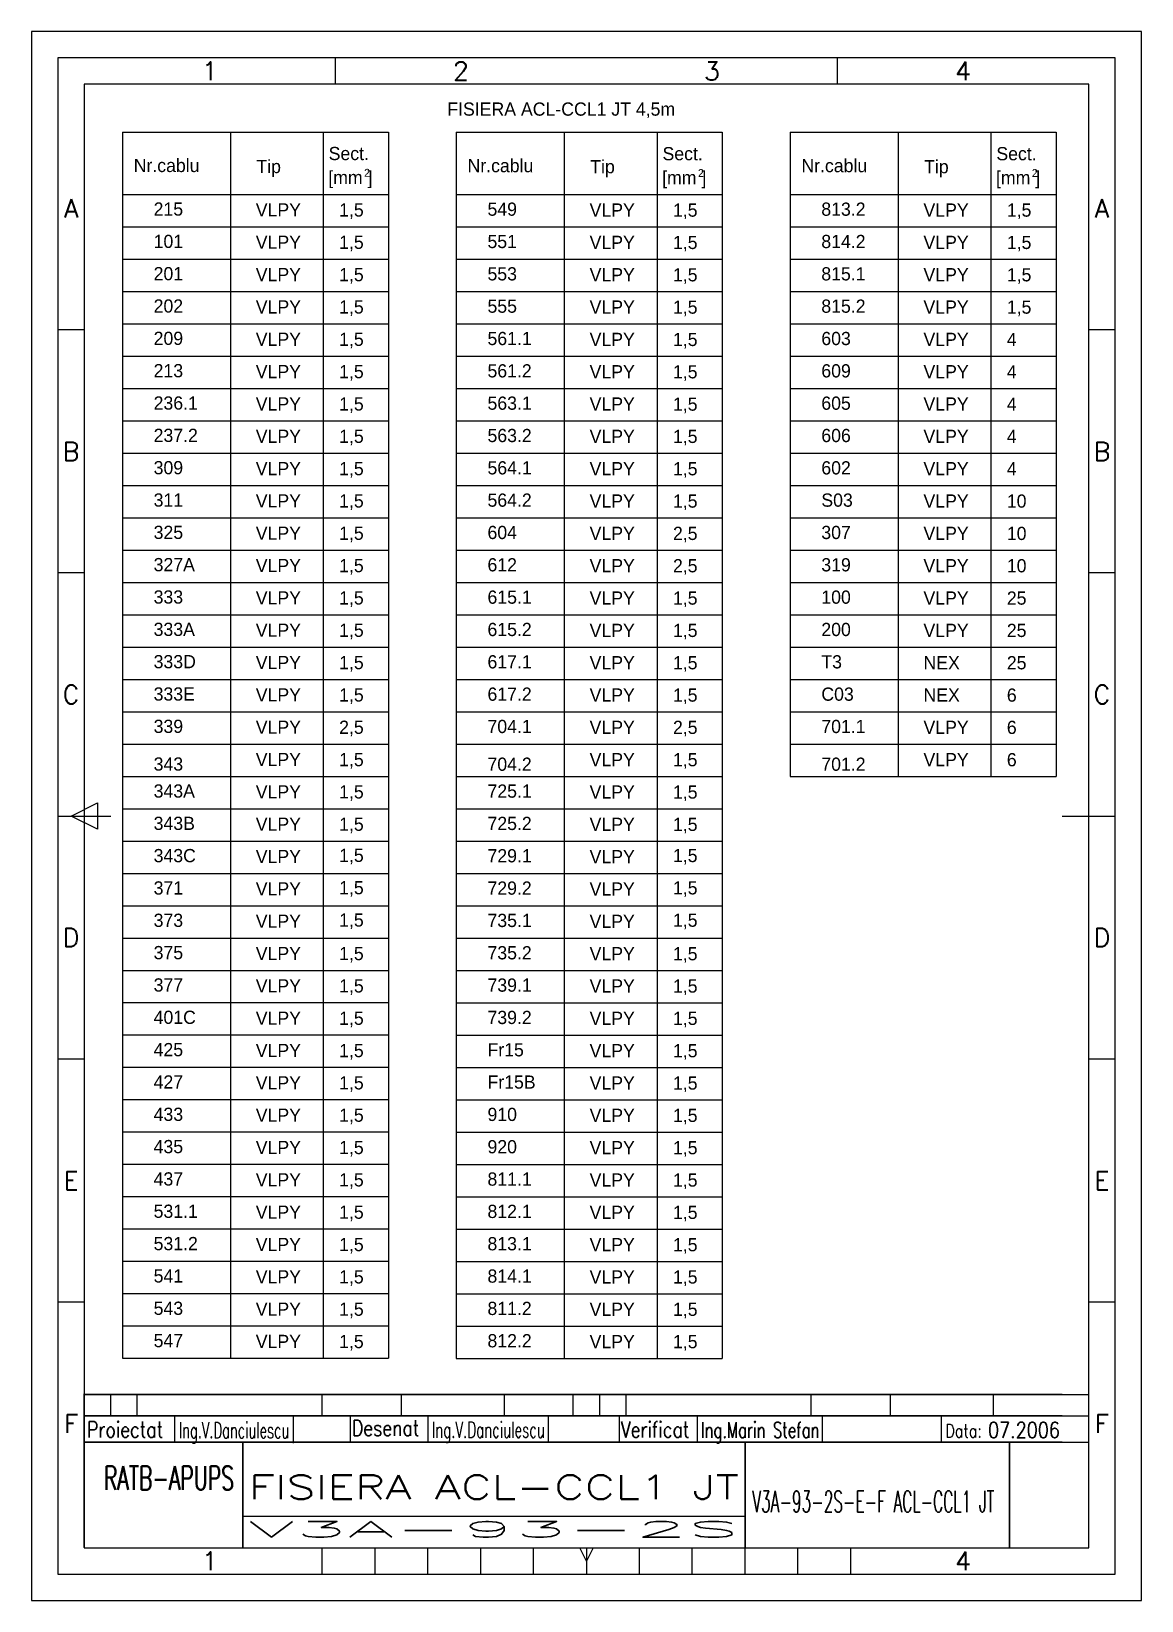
# Model space of a CAD drawing. Header units: millimetres. Extents: x 164 to 374, y 7 to 304.
import ezdxf
from ezdxf.enums import TextEntityAlignment as Align

# ---------------------------------------------------------------- set-up
doc = ezdxf.new("R2010")
doc.units = ezdxf.units.MM
doc.layers.add('INDICATOR', color=7, linetype='Continuous')
doc.styles.add('ISO', font='SIMPLEX.SHX')
doc.styles.add('ROMANS', font='ROMANS.shx', dxfattribs={"width": 0.8})

# ---------------------------------------------------------------- blocks, each defined once
blk = doc.blocks.new('indic-el')
at = {"layer": 'INDICATOR', "color": 1}
for p, q in [((-180, 25), (-180, 29)), ((-175, 25), (-175, 29)), ((-140, 25), (-140, 29)), ((-125, 25), (-125, 29)), ((-105.5, 25), (-105.5, 29)), ((-87.5, 25), (-87.5, 29)), ((-82.5, 25), (-82.5, 29)), ((-47.5, 25), (-47.5, 29)), ((-32.5, 25), (-32.5, 29)), ((-13, 25), (-13, 29)), ((-167.9, 20), (-167.9, 25)), ((-145.42, 19.8), (-145.42, 24.8)), ((-134.65, 20.08), (-134.65, 25.08)), ((-119.93, 20), (-119.93, 25)), ((-97.19, 20), (-97.19, 25)), ((-83.77, 20), (-83.77, 25)), ((-69.03, 20), (-69.03, 25)), ((-45.33, 20), (-45.33, 25)), ((-22.83, 20), (-22.83, 25)), ((-155, 6), (-60, 6))]:
    blk.add_line(p, q, dxfattribs=at)
at = {"layer": 'INDICATOR'}
blk.add_line((-92.5, 25), (-92.5, 29), dxfattribs=at)
at = {"layer": 'INDICATOR', "const_width": 0.3, "flags": 128}
for points in [[(0, 29), (-185, 29), (-185, 0)], [(0, 25), (-185, 25)], [(0, 20), (-185, 20)], [(-155, 0), (-155, 20)], [(-60, 0), (-60, 20)], [(-10, 0), (-10, 20)]]:
    blk.add_lwpolyline(points, dxfattribs=at)
at = {"layer": 'INDICATOR', "color": 1, "style": 'ROMANS', "width": 0.8}
for s, height, p in [('Proiectat', 3, (-184.48, 20.88)), ('Desenat', 3, (-134.37, 21.17)), ('Verificat', 3, (-83.49, 20.88)), ('Data:', 2.5, (-22.15, 20.88))]:
    blk.add_text(s, height=height, dxfattribs=at).set_placement(p)
at = {"layer": 'INDICATOR', "style": 'ROMANS', "width": 0.570908}
blk.add_text('RATB-APUPS', height=4.5, dxfattribs=at).set_placement((-181.28, 10.96), (-156.69, 10.96), align=Align.FIT)
at = {"layer": 'INDICATOR', "color": 1, "style": 'ROMANS'}
for tag, height, width, p, p2 in [('DESENAT', 3, 1.116423, (-119.25, 20.84), (-97.88, 20.84)), ('VERIFICAT', 3, 1.074468, (-68.34, 20.8), (-45.93, 20.8)), ('DATA', 3, 1.321041, (-14.04, 20.81), (-0.45, 20.81)), ('PROIECTAT', 3, 0.908325, (-167.12, 20.74), (-146.23, 20.74)), ('NUME_DESEN', 4.5, 2.080219, (-153.9, 9.22), (-61.18, 9.22)), ('NUMAR', 4, 2.383056, (-58.61, 6.76), (-11.4, 6.76)), ('ANS', 3, 11.421134, (-154.04, 2.01), (-61.04, 2.01))]:
    blk.add_attdef(tag, text='', height=height, dxfattribs=dict(at, width=width)).set_placement(p, p2, align=Align.FIT)

msp = doc.modelspace()

# ---------------------------------------------------------------- linework, layer by layer
at = {"color": 70}
for p, q in [((221.46, 293.64), (221.46, 298.64)), ((316.46, 293.64), (316.46, 298.64)), ((363.96, 293.64), (173.96, 293.64)), ((173.96, 293.64), (173.96, 16.64)), ((363.96, 16.64), (363.96, 293.64)), ((173.96, 247.14), (168.96, 247.14)), ((368.96, 247.14), (363.96, 247.14)), ((173.96, 201.14), (168.96, 201.14)), ((368.96, 201.14), (363.96, 201.14)), ((171.46, 155.14), (176.46, 157.64)), ((176.46, 157.64), (176.46, 152.64)), ((168.96, 155.14), (178.96, 155.14)), ((176.46, 152.64), (171.46, 155.14)), ((358.96, 155.14), (368.96, 155.14)), ((173.96, 109.14), (168.96, 109.14)), ((368.96, 109.14), (363.96, 109.14)), ((173.96, 63.14), (168.96, 63.14)), ((368.96, 63.14), (363.96, 63.14)), ((173.96, 16.64), (363.96, 16.64)), ((218.96, 11.64), (218.96, 16.64)), ((228.96, 11.64), (228.96, 16.64)), ((238.96, 11.64), (238.96, 16.64)), ((248.96, 11.64), (248.96, 16.64)), ((258.96, 11.64), (258.96, 16.64)), ((268.96, 14.14), (267.71, 16.64)), ((270.21, 16.64), (268.96, 14.14)), ((268.96, 16.64), (268.96, 11.64)), ((278.96, 11.64), (278.96, 16.64)), ((288.96, 11.64), (288.96, 16.64)), ((298.96, 11.64), (298.96, 16.64)), ((308.96, 11.64), (308.96, 16.64)), ((318.96, 11.64), (318.96, 16.64))]:
    msp.add_line(p, q, dxfattribs=at)
at = {"color": 3}
for p, q in [((181.18, 284.57), (181.18, 52.51)), ((181.18, 284.57), (231.5, 284.57)), ((201.59, 284.57), (201.59, 52.51)), ((219.17, 284.57), (219.17, 52.51)), ((231.5, 284.57), (231.5, 52.51)), ((244.33, 284.54), (244.33, 52.48)), ((244.33, 284.54), (294.65, 284.54)), ((264.74, 284.54), (264.74, 52.48)), ((282.32, 284.54), (282.32, 52.48)), ((294.65, 284.54), (294.65, 52.48)), ((307.48, 284.54), (357.8, 284.54)), ((307.48, 284.54), (307.48, 162.62)), ((327.89, 284.54), (327.89, 162.62)), ((345.47, 284.54), (345.47, 162.62)), ((357.8, 284.54), (357.8, 162.62)), ((181.18, 272.79), (231.5, 272.79)), ((244.33, 272.76), (294.65, 272.76)), ((307.48, 272.76), (357.8, 272.76)), ((181.18, 52.51), (231.5, 52.51)), ((244.33, 52.48), (294.65, 52.48))]:
    msp.add_line(p, q, dxfattribs=at)
at = {"color": 2}
for p, q in [((181.18, 266.67), (231.5, 266.67)), ((244.33, 266.64), (294.65, 266.64)), ((307.48, 266.64), (357.8, 266.64)), ((181.18, 260.55), (231.5, 260.55)), ((244.33, 260.52), (294.65, 260.52)), ((307.48, 260.52), (357.8, 260.52)), ((181.18, 254.43), (231.5, 254.43)), ((244.33, 254.4), (294.65, 254.4)), ((307.48, 254.4), (357.8, 254.4)), ((181.18, 248.31), (231.5, 248.31)), ((244.33, 248.29), (294.65, 248.29)), ((307.48, 248.29), (357.8, 248.29)), ((181.18, 242.19), (231.5, 242.19)), ((244.33, 242.17), (294.65, 242.17)), ((307.48, 242.17), (357.8, 242.17)), ((181.18, 236.07), (231.5, 236.07)), ((244.33, 236.05), (294.65, 236.05)), ((307.48, 236.05), (357.8, 236.05)), ((181.18, 229.96), (231.5, 229.96)), ((244.33, 229.93), (294.65, 229.93)), ((307.48, 229.93), (357.8, 229.93)), ((181.18, 223.84), (231.5, 223.84)), ((244.33, 223.81), (294.65, 223.81)), ((307.48, 223.81), (357.8, 223.81)), ((181.18, 217.72), (231.5, 217.72)), ((244.33, 217.69), (294.65, 217.69)), ((307.48, 217.69), (357.8, 217.69)), ((181.18, 211.6), (231.5, 211.6)), ((244.33, 211.57), (294.65, 211.57)), ((307.48, 211.57), (357.8, 211.57)), ((181.18, 205.48), (231.5, 205.48)), ((244.33, 205.45), (294.65, 205.45)), ((307.48, 205.45), (357.8, 205.45)), ((181.18, 199.36), (231.5, 199.36)), ((244.33, 199.33), (294.65, 199.33)), ((307.48, 199.33), (357.8, 199.33)), ((181.18, 193.24), (231.5, 193.24)), ((244.33, 193.22), (294.65, 193.22)), ((307.48, 193.22), (357.8, 193.22)), ((181.18, 187.12), (231.5, 187.12)), ((244.33, 187.1), (294.65, 187.1)), ((307.48, 187.1), (357.8, 187.1)), ((181.18, 181), (231.5, 181)), ((244.33, 180.98), (294.65, 180.98)), ((307.48, 180.98), (357.8, 180.98)), ((181.18, 174.89), (231.5, 174.89)), ((244.33, 174.86), (294.65, 174.86)), ((307.48, 174.86), (357.8, 174.86)), ((181.18, 168.77), (231.5, 168.77)), ((244.33, 168.74), (294.65, 168.74)), ((307.48, 168.74), (357.8, 168.74)), ((181.18, 162.65), (231.5, 162.65)), ((244.33, 162.62), (294.65, 162.62)), ((307.48, 162.62), (357.8, 162.62)), ((181.18, 156.53), (231.5, 156.53)), ((244.33, 156.5), (294.65, 156.5)), ((181.18, 150.41), (231.5, 150.41)), ((244.33, 150.38), (294.65, 150.38)), ((181.18, 144.29), (231.5, 144.29)), ((244.33, 144.26), (294.65, 144.26)), ((181.18, 138.17), (231.5, 138.17)), ((244.33, 138.15), (294.65, 138.15)), ((181.18, 132.05), (231.5, 132.05)), ((244.33, 132.03), (294.65, 132.03)), ((181.18, 125.93), (231.5, 125.93)), ((244.33, 125.91), (294.65, 125.91)), ((181.18, 119.82), (231.5, 119.82)), ((244.33, 119.79), (294.65, 119.79)), ((181.18, 113.7), (231.5, 113.7)), ((244.33, 113.67), (294.65, 113.67)), ((181.18, 107.58), (231.5, 107.58)), ((244.33, 107.55), (294.65, 107.55)), ((181.18, 101.46), (231.5, 101.46)), ((244.33, 101.43), (294.65, 101.43)), ((181.18, 95.34), (231.5, 95.34)), ((244.33, 95.31), (294.65, 95.31)), ((181.18, 89.22), (231.5, 89.22)), ((244.33, 89.19), (294.65, 89.19)), ((181.18, 83.1), (231.5, 83.1)), ((244.33, 83.08), (294.65, 83.08)), ((181.18, 76.98), (231.5, 76.98)), ((244.33, 76.96), (294.65, 76.96)), ((181.18, 70.87), (231.5, 70.87)), ((244.33, 70.84), (294.65, 70.84)), ((181.18, 64.75), (231.5, 64.75)), ((244.33, 64.72), (294.65, 64.72)), ((181.18, 58.63), (231.5, 58.63)), ((244.33, 58.6), (294.65, 58.6))]:
    msp.add_line(p, q, dxfattribs=at)
for p, q in [((358.96, 45.64), (363.96, 45.64)), ((358.96, 41.64), (363.96, 41.64)), ((358.96, 36.64), (363.96, 36.64))]:
    msp.add_line(p, q)
at = {"color": 240}
for points in [[(373.96, 6.64), (373.96, 303.64), (163.96, 303.64), (163.96, 6.64)], [(368.96, 11.64), (368.96, 298.64), (168.96, 298.64), (168.96, 11.64)]]:
    msp.add_lwpolyline(points, close=True, dxfattribs=at)

# ---------------------------------------------------------------- block references
at = {"color": 3, "linetype": 'ByBlock'}
ref = msp.add_blockref('indic-el', (358.96, 16.64), dxfattribs=at)
ref.add_attrib('NUME_DESEN', 'FISIERA ACL-CCL1 JT', dxfattribs={"layer": 'INDICATOR', "color": 1, "height": 4.5, "style": 'ROMANS', "width": 1.250537}).set_placement((205.06, 25.87), (297.78, 25.87), align=Align.FIT)
ref.add_attrib('ANS', 'V3A-93-2S', dxfattribs={"layer": 'INDICATOR', "color": 1, "height": 3, "style": 'ROMANS', "width": 3.518944}).set_placement((204.92, 18.65), (297.92, 18.65), align=Align.FIT)
ref.add_attrib('NUMAR', 'V3A-93-2S-E-F ACL-CCL1 JT ', dxfattribs={"layer": 'INDICATOR', "color": 1, "height": 4, "style": 'ROMANS', "width": 0.464987}).set_placement((300.35, 23.4), (347.56, 23.4), align=Align.FIT)
ref.add_attrib('DESENAT', 'Ing.V.Danciulescu', dxfattribs={"layer": 'INDICATOR', "color": 1, "height": 3, "style": 'ROMANS', "width": 0.566669}).set_placement((239.71, 37.48), (261.08, 37.48), align=Align.FIT)
ref.add_attrib('VERIFICAT', 'Ing.Marin Stefan', dxfattribs={"layer": 'INDICATOR', "color": 1, "height": 3, "style": 'ROMANS', "width": 0.612783}).set_placement((290.62, 37.44), (313.03, 37.44), align=Align.FIT)
ref.add_attrib('DATA', '07.2006', dxfattribs={"layer": 'INDICATOR', "color": 1, "height": 3, "style": 'ROMANS', "width": 0.748937}).set_placement((344.92, 37.45), (358.51, 37.45), align=Align.FIT)
ref.add_attrib('PROIECTAT', 'Ing.V.Danciulescu', dxfattribs={"layer": 'INDICATOR', "color": 1, "height": 3, "style": 'ROMANS', "width": 0.553941}).set_placement((191.84, 37.39), (212.73, 37.39), align=Align.FIT)

# ---------------------------------------------------------------- texts
at = {"color": 50, "style": 'ISO'}
for s, p in [('1', (197.71, 296.14)), ('2', (245.21, 296.14)), ('3', (292.71, 296.14)), ('4', (340.21, 296.14)), ('A', (171.46, 270.14)), ('A', (366.46, 270.14)), ('B', (171.46, 224.14)), ('B', (366.46, 224.14)), ('C', (171.46, 178.14)), ('C', (366.46, 178.14)), ('D', (171.46, 132.14)), ('D', (366.46, 132.14)), ('E', (171.46, 86.14)), ('E', (366.46, 86.14)), ('F', (171.46, 40.14)), ('F', (366.46, 40.14)), ('1', (197.71, 14.14)), ('4', (340.21, 14.14))]:
    msp.add_text(s, height=3.5, dxfattribs=at).set_placement(p, align=Align.MIDDLE)
at = {"color": 2}
for s, height, p in [('FISIERA ACL-CCL1 JT 4,5m', 2.5, (242.63, 287.69)), ('Nr.cablu', 2.5, (183.31, 277.02)), ('Tip ', 2.5, (206.52, 276.82)), ('Sect.', 2.5, (220.19, 279.28)), ('Nr.cablu', 2.5, (246.46, 276.99)), ('Tip ', 2.5, (269.67, 276.79)), ('Sect.', 2.5, (283.34, 279.25)), ('Nr.cablu', 2.5, (309.61, 276.99)), ('Tip ', 2.5, (332.82, 276.79)), ('Sect.', 2.5, (346.49, 279.25)), ('[mm ]', 2.5, (220.12, 274.74)), ('2', 1.5, (226.9, 276.12)), ('[mm ]', 2.5, (283.27, 274.71)), ('2', 1.5, (290.05, 276.09)), ('[mm ]', 2.5, (346.42, 274.71)), ('2', 1.5, (353.2, 276.09)), ('215', 2.5, (187.08, 268.77)), ('VLPY', 2.5, (206.4, 268.61)), ('1,5', 2.5, (222.17, 268.6)), ('549', 2.5, (250.23, 268.75)), ('VLPY', 2.5, (269.55, 268.58)), ('1,5', 2.5, (285.32, 268.57)), ('813.2', 2.5, (313.38, 268.75)), ('VLPY', 2.5, (332.7, 268.58)), ('1,5', 2.5, (348.47, 268.57)), ('101', 2.5, (187.08, 262.65)), ('VLPY', 2.5, (206.4, 262.49)), ('1,5', 2.5, (222.17, 262.48)), ('551', 2.5, (250.23, 262.63)), ('VLPY', 2.5, (269.55, 262.46)), ('1,5', 2.5, (285.32, 262.45)), ('814.2', 2.5, (313.38, 262.63)), ('VLPY', 2.5, (332.7, 262.46)), ('1,5', 2.5, (348.47, 262.45)), ('201', 2.5, (187.08, 256.54)), ('VLPY', 2.5, (206.4, 256.37)), ('1,5', 2.5, (222.17, 256.36)), ('553', 2.5, (250.23, 256.51)), ('VLPY', 2.5, (269.55, 256.34)), ('1,5', 2.5, (285.32, 256.33)), ('815.1', 2.5, (313.38, 256.51)), ('VLPY', 2.5, (332.7, 256.34)), ('1,5', 2.5, (348.47, 256.33)), ('202', 2.5, (187.08, 250.42)), ('VLPY', 2.5, (206.4, 250.25)), ('1,5', 2.5, (222.17, 250.24)), ('555', 2.5, (250.23, 250.39)), ('VLPY', 2.5, (269.55, 250.22)), ('1,5', 2.5, (285.32, 250.21)), ('815.2', 2.5, (313.38, 250.39)), ('VLPY', 2.5, (332.7, 250.22)), ('1,5', 2.5, (348.47, 250.21)), ('209', 2.5, (187.08, 244.3)), ('VLPY', 2.5, (206.4, 244.13)), ('1,5', 2.5, (222.17, 244.12)), ('561.1', 2.5, (250.23, 244.27)), ('VLPY', 2.5, (269.55, 244.1)), ('1,5', 2.5, (285.32, 244.09)), ('603', 2.5, (313.38, 244.27)), ('VLPY', 2.5, (332.7, 244.1)), ('4', 2.5, (348.47, 244.09)), ('213', 2.5, (187.08, 238.18)), ('561.2', 2.5, (250.23, 238.15)), ('609', 2.5, (313.38, 238.15)), ('VLPY', 2.5, (206.4, 238.01)), ('1,5', 2.5, (222.17, 238)), ('VLPY', 2.5, (269.55, 237.98)), ('1,5', 2.5, (285.32, 237.97)), ('VLPY', 2.5, (332.7, 237.98)), ('4', 2.5, (348.47, 237.97)), ('236.1', 2.5, (187.08, 232.06)), ('VLPY', 2.5, (206.4, 231.89)), ('1,5', 2.5, (222.17, 231.88)), ('563.1', 2.5, (250.23, 232.03)), ('VLPY', 2.5, (269.55, 231.87)), ('1,5', 2.5, (285.32, 231.85)), ('605', 2.5, (313.38, 232.03)), ('VLPY', 2.5, (332.7, 231.87)), ('4', 2.5, (348.47, 231.85)), ('237.2', 2.5, (187.08, 225.94)), ('VLPY', 2.5, (206.4, 225.77)), ('1,5', 2.5, (222.17, 225.76)), ('563.2', 2.5, (250.23, 225.91)), ('VLPY', 2.5, (269.55, 225.75)), ('1,5', 2.5, (285.32, 225.74)), ('606', 2.5, (313.38, 225.91)), ('VLPY', 2.5, (332.7, 225.75)), ('4', 2.5, (348.47, 225.74)), ('309', 2.5, (187.08, 219.82)), ('VLPY', 2.5, (206.4, 219.65)), ('1,5', 2.5, (222.17, 219.64)), ('564.1', 2.5, (250.23, 219.79)), ('VLPY', 2.5, (269.55, 219.63)), ('1,5', 2.5, (285.32, 219.62)), ('602', 2.5, (313.38, 219.79)), ('VLPY', 2.5, (332.7, 219.63)), ('4', 2.5, (348.47, 219.62)), ('311', 2.5, (187.08, 213.7)), ('VLPY', 2.5, (206.4, 213.54)), ('1,5', 2.5, (222.17, 213.53)), ('564.2', 2.5, (250.23, 213.68)), ('VLPY', 2.5, (269.55, 213.51)), ('1,5', 2.5, (285.32, 213.5)), ('S03', 2.5, (313.38, 213.68)), ('VLPY', 2.5, (332.7, 213.51)), ('10', 2.5, (348.47, 213.5)), ('325', 2.5, (187.08, 207.58)), ('VLPY', 2.5, (206.4, 207.42)), ('1,5', 2.5, (222.17, 207.41)), ('604', 2.5, (250.23, 207.56)), ('VLPY', 2.5, (269.55, 207.39)), ('2,5', 2.5, (285.32, 207.38)), ('307', 2.5, (313.38, 207.56)), ('VLPY', 2.5, (332.7, 207.39)), ('10', 2.5, (348.47, 207.38)), ('327A', 2.5, (187.08, 201.47)), ('VLPY', 2.5, (206.4, 201.3)), ('1,5', 2.5, (222.17, 201.29)), ('612', 2.5, (250.23, 201.44)), ('VLPY', 2.5, (269.55, 201.27)), ('2,5', 2.5, (285.32, 201.26)), ('319', 2.5, (313.38, 201.44)), ('VLPY', 2.5, (332.7, 201.27)), ('10', 2.5, (348.47, 201.26)), ('333', 2.5, (187.08, 195.35)), ('VLPY', 2.5, (206.4, 195.18)), ('1,5', 2.5, (222.17, 195.17)), ('615.1', 2.5, (250.23, 195.32)), ('VLPY', 2.5, (269.55, 195.15)), ('1,5', 2.5, (285.32, 195.14)), ('100', 2.5, (313.38, 195.32)), ('VLPY', 2.5, (332.7, 195.15)), ('25', 2.5, (348.47, 195.14)), ('333A', 2.5, (187.08, 189.23)), ('VLPY', 2.5, (206.4, 189.06)), ('1,5', 2.5, (222.17, 189.05)), ('615.2', 2.5, (250.23, 189.2)), ('VLPY', 2.5, (269.55, 189.03)), ('1,5', 2.5, (285.32, 189.02)), ('200', 2.5, (313.38, 189.2)), ('VLPY', 2.5, (332.7, 189.03)), ('25', 2.5, (348.47, 189.02)), ('333D', 2.5, (187.08, 183.11)), ('VLPY', 2.5, (206.4, 182.94)), ('1,5', 2.5, (222.17, 182.93)), ('617.1', 2.5, (250.23, 183.08)), ('VLPY', 2.5, (269.55, 182.91)), ('1,5', 2.5, (285.32, 182.9)), ('T3', 2.5, (313.38, 183.08)), ('NEX', 2.5, (332.7, 182.91)), ('25', 2.5, (348.47, 182.9)), ('333E', 2.5, (187.08, 176.99)), ('VLPY', 2.5, (206.4, 176.82)), ('1,5', 2.5, (222.17, 176.81)), ('617.2', 2.5, (250.23, 176.96)), ('VLPY', 2.5, (269.55, 176.8)), ('1,5', 2.5, (285.32, 176.78)), ('C03', 2.5, (313.38, 176.96)), ('NEX', 2.5, (332.7, 176.8)), ('6', 2.5, (348.47, 176.78)), ('339', 2.5, (187.08, 170.87)), ('VLPY', 2.5, (206.4, 170.7)), ('2,5', 2.5, (222.17, 170.69)), ('704.1', 2.5, (250.23, 170.84)), ('VLPY', 2.5, (269.55, 170.68)), ('2,5', 2.5, (285.32, 170.67)), ('701.1', 2.5, (313.38, 170.84)), ('VLPY', 2.5, (332.7, 170.68)), ('6', 2.5, (348.47, 170.67)), ('VLPY', 2.5, (206.4, 164.59)), ('1,5', 2.5, (222.17, 164.57)), ('VLPY', 2.5, (269.55, 164.56)), ('1,5', 2.5, (285.32, 164.55)), ('VLPY', 2.5, (332.7, 164.56)), ('6', 2.5, (348.47, 164.55)), ('343', 2.5, (187.08, 163.73)), ('704.2', 2.5, (250.23, 163.7)), ('701.2', 2.5, (313.38, 163.7)), ('343A', 2.5, (187.08, 158.63)), ('VLPY', 2.5, (206.4, 158.47)), ('1,5', 2.5, (222.17, 158.46)), ('725.1', 2.5, (250.23, 158.61)), ('VLPY', 2.5, (269.55, 158.44)), ('1,5', 2.5, (285.32, 158.43)), ('343B', 2.5, (187.08, 152.51)), ('VLPY', 2.5, (206.4, 152.35)), ('1,5', 2.5, (222.17, 152.34)), ('725.2', 2.5, (250.23, 152.49)), ('VLPY', 2.5, (269.55, 152.32)), ('1,5', 2.5, (285.32, 152.31)), ('343C', 2.5, (187.08, 146.4)), ('VLPY', 2.5, (206.4, 146.23)), ('1,5', 2.5, (222.17, 146.45)), ('729.1', 2.5, (250.23, 146.37)), ('VLPY', 2.5, (269.55, 146.2)), ('1,5', 2.5, (285.32, 146.42)), ('371', 2.5, (187.08, 140.28)), ('VLPY', 2.5, (206.4, 140.11)), ('1,5', 2.5, (222.17, 140.33)), ('729.2', 2.5, (250.23, 140.25)), ('VLPY', 2.5, (269.55, 140.08)), ('1,5', 2.5, (285.32, 140.3)), ('373', 2.5, (187.08, 134.16)), ('1,5', 2.5, (222.17, 134.21)), ('735.1', 2.5, (250.23, 134.13)), ('1,5', 2.5, (285.32, 134.18)), ('VLPY', 2.5, (206.4, 133.99)), ('VLPY', 2.5, (269.55, 133.96)), ('375', 2.5, (187.08, 128.04)), ('VLPY', 2.5, (206.4, 127.87)), ('1,5', 2.5, (222.17, 127.86)), ('735.2', 2.5, (250.23, 128.01)), ('VLPY', 2.5, (269.55, 127.84)), ('1,5', 2.5, (285.32, 127.83)), ('377', 2.5, (187.08, 121.92)), ('VLPY', 2.5, (206.4, 121.75)), ('1,5', 2.5, (222.17, 121.74)), ('739.1', 2.5, (250.23, 121.89)), ('VLPY', 2.5, (269.55, 121.73)), ('1,5', 2.5, (285.32, 121.72)), ('401C', 2.5, (187.08, 115.8)), ('VLPY', 2.5, (206.4, 115.63)), ('1,5', 2.5, (222.17, 115.62)), ('739.2', 2.5, (250.23, 115.77)), ('VLPY', 2.5, (269.55, 115.61)), ('1,5', 2.5, (285.32, 115.6)), ('425', 2.5, (187.08, 109.68)), ('VLPY', 2.5, (206.4, 109.52)), ('1,5', 2.5, (222.17, 109.5)), ('Fr15', 2.5, (250.23, 109.65)), ('VLPY', 2.5, (269.55, 109.49)), ('1,5', 2.5, (285.32, 109.48)), ('427', 2.5, (187.08, 103.56)), ('VLPY', 2.5, (206.4, 103.4)), ('1,5', 2.5, (222.17, 103.39)), ('Fr15B', 2.5, (250.23, 103.54)), ('VLPY', 2.5, (269.55, 103.37)), ('1,5', 2.5, (285.32, 103.36)), ('433', 2.5, (187.08, 97.44)), ('VLPY', 2.5, (206.4, 97.28)), ('1,5', 2.5, (222.17, 97.27)), ('910', 2.5, (250.23, 97.42)), ('VLPY', 2.5, (269.55, 97.25)), ('1,5', 2.5, (285.32, 97.24)), ('435', 2.5, (187.08, 91.33)), ('VLPY', 2.5, (206.4, 91.16)), ('1,5', 2.5, (222.17, 91.15)), ('920', 2.5, (250.23, 91.3)), ('VLPY', 2.5, (269.55, 91.13)), ('1,5', 2.5, (285.32, 91.12)), ('437', 2.5, (187.08, 85.21)), ('VLPY', 2.5, (206.4, 85.04)), ('1,5', 2.5, (222.17, 85.03)), ('811.1', 2.5, (250.23, 85.18)), ('VLPY', 2.5, (269.55, 85.01)), ('1,5', 2.5, (285.32, 85)), ('531.1', 2.5, (187.08, 79.09)), ('VLPY', 2.5, (206.4, 78.92)), ('1,5', 2.5, (222.17, 78.91)), ('812.1', 2.5, (250.23, 79.06)), ('VLPY', 2.5, (269.55, 78.89)), ('1,5', 2.5, (285.32, 78.88)), ('531.2', 2.5, (187.08, 72.97)), ('VLPY', 2.5, (206.4, 72.8)), ('1,5', 2.5, (222.17, 72.79)), ('813.1', 2.5, (250.23, 72.94)), ('VLPY', 2.5, (269.55, 72.77)), ('1,5', 2.5, (285.32, 72.76)), ('541', 2.5, (187.08, 66.85)), ('VLPY', 2.5, (206.4, 66.68)), ('1,5', 2.5, (222.17, 66.67)), ('814.1', 2.5, (250.23, 66.82)), ('VLPY', 2.5, (269.55, 66.66)), ('1,5', 2.5, (285.32, 66.65)), ('543', 2.5, (187.08, 60.73)), ('VLPY', 2.5, (206.4, 60.56)), ('1,5', 2.5, (222.17, 60.55)), ('811.2', 2.5, (250.23, 60.7)), ('VLPY', 2.5, (269.55, 60.54)), ('1,5', 2.5, (285.32, 60.53)), ('547', 2.5, (187.08, 54.61)), ('VLPY', 2.5, (206.4, 54.45)), ('1,5', 2.5, (222.17, 54.43)), ('812.2', 2.5, (250.23, 54.58)), ('VLPY', 2.5, (269.55, 54.42)), ('1,5', 2.5, (285.32, 54.41))]:
    msp.add_text(s, height=height, dxfattribs=at).set_placement(p)

doc.saveas('drawing.dxf')
